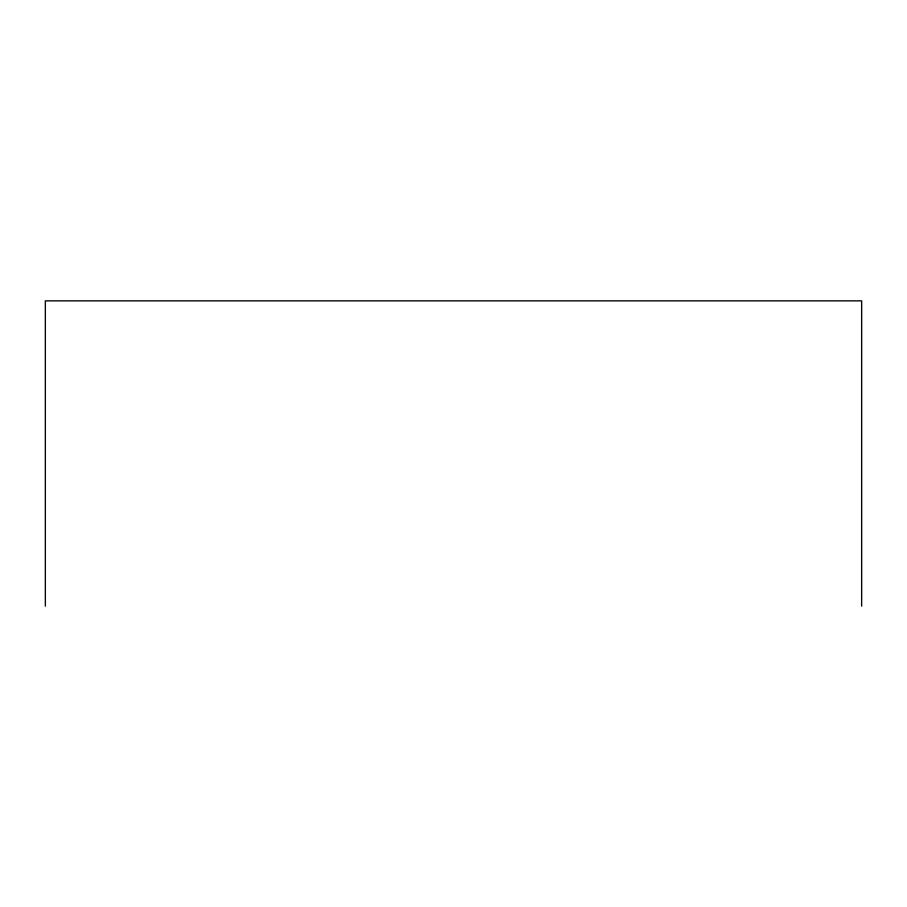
<?xml version="1.0" encoding="UTF-8"?>
<svg xmlns="http://www.w3.org/2000/svg" width="907" height="907" viewBox="0 0 907 907"><rect width="100%" height="100%" fill="white"/><g stroke="black" fill="none" stroke-linecap="round" stroke-linejoin="round"><path stroke-width="1.36" d="M861.65 606.137L861.65 300.863L45.35 300.863L45.35 606.137"/></g></svg>
